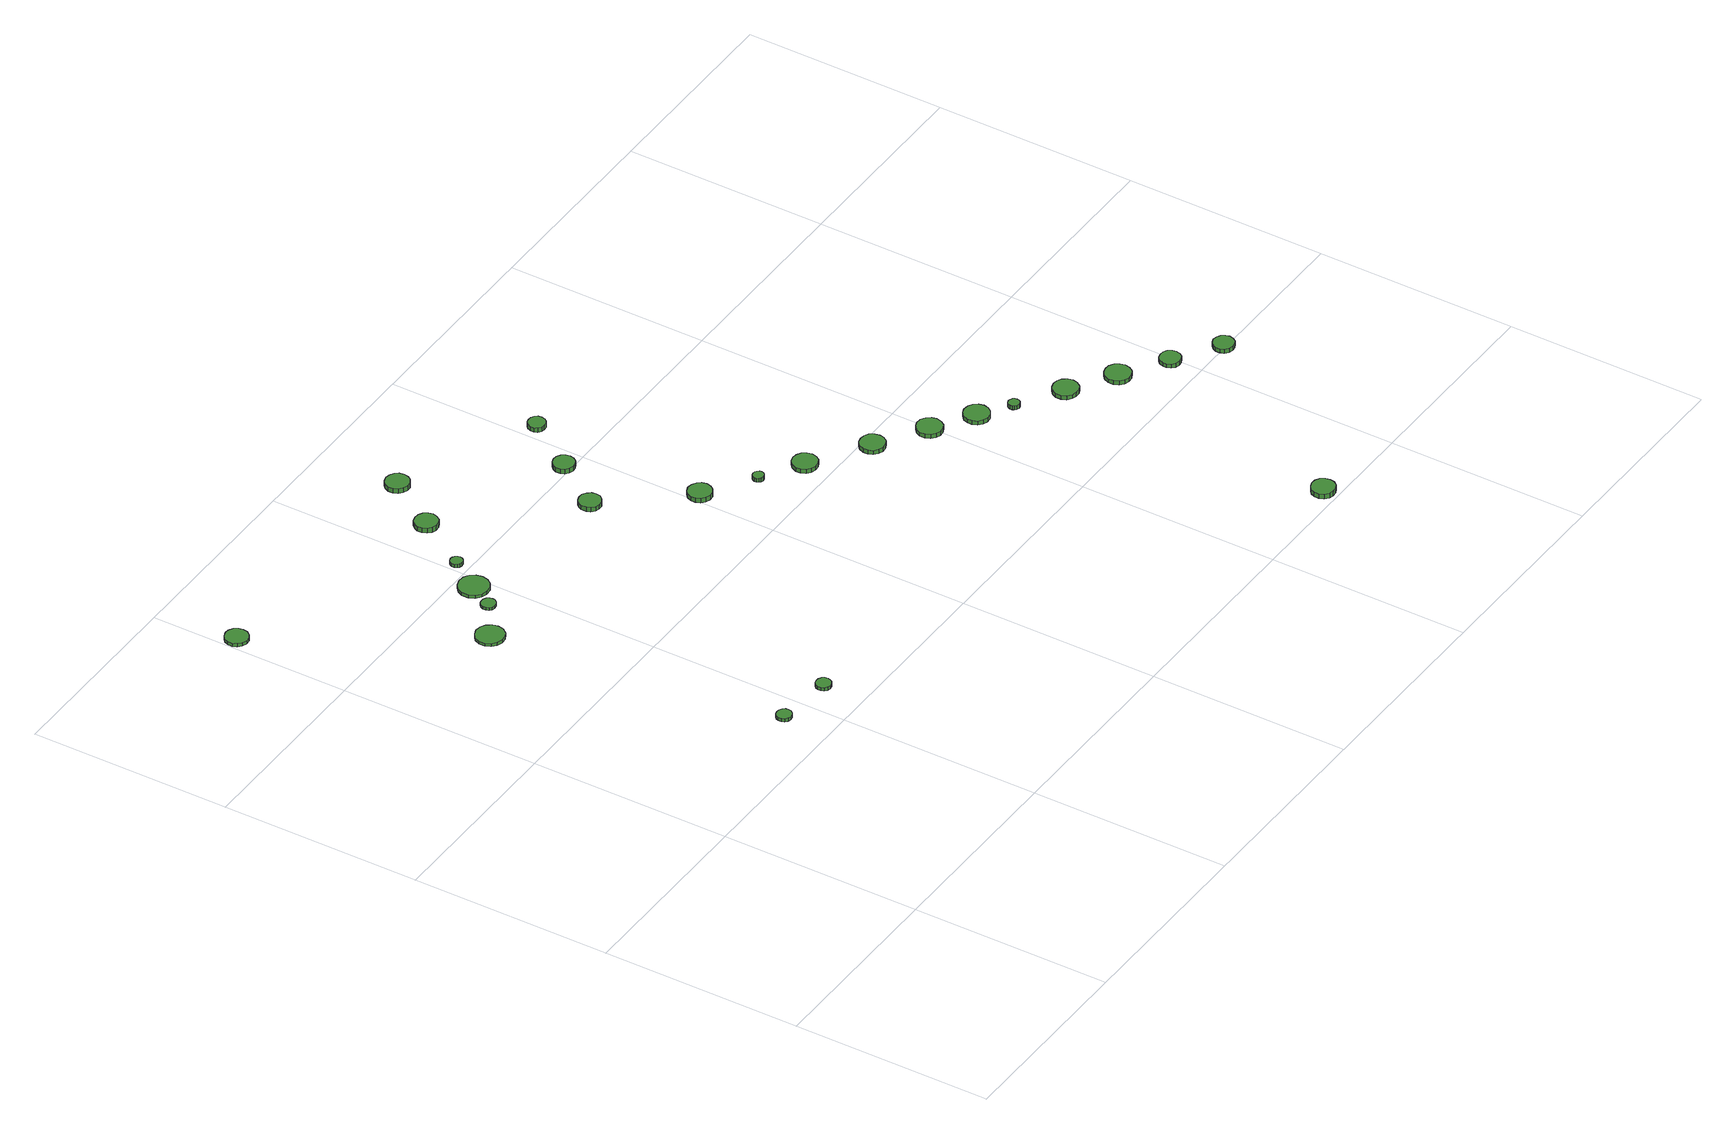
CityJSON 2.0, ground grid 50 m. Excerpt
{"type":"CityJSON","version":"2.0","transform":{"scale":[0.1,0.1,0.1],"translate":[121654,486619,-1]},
"CityObjects":{
"tree1":{"type":"SolitaryVegetationObject","attributes":{"function":"something"},"geometry":[{"type":"MultiSurface","lod":"1","boundaries":[[[0,1,2,3,4,5,6,7,8,9,10,11,12,13,14]],[[15,16,17,18,19,20,21,22,23,24,25,26,27,28,29]],[[0,29,28,1]],[[1,28,27,2]],[[2,27,26,3]],[[3,26,25,4]],[[4,25,24,5]],[[5,24,23,6]],[[6,23,22,7]],[[7,22,21,8]],[[8,21,20,9]],[[9,20,19,10]],[[10,19,18,11]],[[11,18,17,12]],[[12,17,16,13]],[[13,16,15,14]],[[14,15,29,0]]]}]},
"tree2":{"type":"SolitaryVegetationObject","attributes":{"function":"something"},"geometry":[{"type":"MultiSurface","lod":"1","boundaries":[[[30,31,32,33,34,35,36,37,38,39,40,41,42,43,44]],[[45,46,47,48,49,50,51,52,53,54,55,56,57,58,59]],[[30,59,58,31]],[[31,58,57,32]],[[32,57,56,33]],[[33,56,55,34]],[[34,55,54,35]],[[35,54,53,36]],[[36,53,52,37]],[[37,52,51,38]],[[38,51,50,39]],[[39,50,49,40]],[[40,49,48,41]],[[41,48,47,42]],[[42,47,46,43]],[[43,46,45,44]],[[44,45,59,30]]]}]},
"tree3":{"type":"SolitaryVegetationObject","attributes":{"function":"something"},"geometry":[{"type":"MultiSurface","lod":"1","boundaries":[[[60,61,62,63,64,65,66,67,68,69,70,71,72,73,74]],[[75,76,77,78,79,80,81,82,83,84,85,86,87,88,89]],[[60,89,88,61]],[[61,88,87,62]],[[62,87,86,63]],[[63,86,85,64]],[[64,85,84,65]],[[65,84,83,66]],[[66,83,82,67]],[[67,82,81,68]],[[68,81,80,69]],[[69,80,79,70]],[[70,79,78,71]],[[71,78,77,72]],[[72,77,76,73]],[[73,76,75,74]],[[74,75,89,60]]]}]},
"tree4":{"type":"SolitaryVegetationObject","attributes":{"function":"something"},"geometry":[{"type":"MultiSurface","lod":"1","boundaries":[[[90,91,92,93,94,95,96,97,98,99,100,101,102,103,104]],[[105,106,107,108,109,110,111,112,113,114,115,116,117,118,119]],[[90,119,118,91]],[[91,118,117,92]],[[92,117,116,93]],[[93,116,115,94]],[[94,115,114,95]],[[95,114,113,96]],[[96,113,112,97]],[[97,112,111,98]],[[98,111,110,99]],[[99,110,109,100]],[[100,109,108,101]],[[101,108,107,102]],[[102,107,106,103]],[[103,106,105,104]],[[104,105,119,90]]]}]},
"tree5":{"type":"SolitaryVegetationObject","attributes":{"function":"something"},"geometry":[{"type":"MultiSurface","lod":"1","boundaries":[[[120,121,122,123,124,125,126,127,128,129,130,131,132,133,134]],[[135,136,137,138,139,140,141,142,143,144,145,146,147,148,149]],[[120,149,148,121]],[[121,148,147,122]],[[122,147,146,123]],[[123,146,145,124]],[[124,145,144,125]],[[125,144,143,126]],[[126,143,142,127]],[[127,142,141,128]],[[128,141,140,129]],[[129,140,139,130]],[[130,139,138,131]],[[131,138,137,132]],[[132,137,136,133]],[[133,136,135,134]],[[134,135,149,120]]]}]},
"tree6":{"type":"SolitaryVegetationObject","attributes":{"function":"something"},"geometry":[{"type":"MultiSurface","lod":"1","boundaries":[[[150,151,152,153,154,155,156,157,158,159,160,161,162,163,164]],[[165,166,167,168,169,170,171,172,173,174,175,176,177,178,179]],[[150,179,178,151]],[[151,178,177,152]],[[152,177,176,153]],[[153,176,175,154]],[[154,175,174,155]],[[155,174,173,156]],[[156,173,172,157]],[[157,172,171,158]],[[158,171,170,159]],[[159,170,169,160]],[[160,169,168,161]],[[161,168,167,162]],[[162,167,166,163]],[[163,166,165,164]],[[164,165,179,150]]]}]},
"tree7":{"type":"SolitaryVegetationObject","attributes":{"function":"something"},"geometry":[{"type":"MultiSurface","lod":"1","boundaries":[[[180,181,182,183,184,185,186,187,188,189,190,191,192,193,194]],[[195,196,197,198,199,200,201,202,203,204,205,206,207,208,209]],[[180,209,208,181]],[[181,208,207,182]],[[182,207,206,183]],[[183,206,205,184]],[[184,205,204,185]],[[185,204,203,186]],[[186,203,202,187]],[[187,202,201,188]],[[188,201,200,189]],[[189,200,199,190]],[[190,199,198,191]],[[191,198,197,192]],[[192,197,196,193]],[[193,196,195,194]],[[194,195,209,180]]]}]},
"tree8":{"type":"SolitaryVegetationObject","attributes":{"function":"something"},"geometry":[{"type":"MultiSurface","lod":"1","boundaries":[[[210,211,212,213,214,215,216,217,218,219,220,221,222,223,224]],[[225,226,227,228,229,230,231,232,233,234,235,236,237,238,239]],[[210,239,238,211]],[[211,238,237,212]],[[212,237,236,213]],[[213,236,235,214]],[[214,235,234,215]],[[215,234,233,216]],[[216,233,232,217]],[[217,232,231,218]],[[218,231,230,219]],[[219,230,229,220]],[[220,229,228,221]],[[221,228,227,222]],[[222,227,226,223]],[[223,226,225,224]],[[224,225,239,210]]]}]},
"tree9":{"type":"SolitaryVegetationObject","attributes":{"function":"something"},"geometry":[{"type":"MultiSurface","lod":"1","boundaries":[[[240,241,242,243,244,245,246,247,248,249,250,251,252,253,254]],[[255,256,257,258,259,260,261,262,263,264,265,266,267,268,269]],[[240,269,268,241]],[[241,268,267,242]],[[242,267,266,243]],[[243,266,265,244]],[[244,265,264,245]],[[245,264,263,246]],[[246,263,262,247]],[[247,262,261,248]],[[248,261,260,249]],[[249,260,259,250]],[[250,259,258,251]],[[251,258,257,252]],[[252,257,256,253]],[[253,256,255,254]],[[254,255,269,240]]]}]},
"tree10":{"type":"SolitaryVegetationObject","attributes":{"function":"something"},"geometry":[{"type":"MultiSurface","lod":"1","boundaries":[[[270,271,272,273,274,275,276,277,278,279,280,281,282,283,284]],[[285,286,287,288,289,290,291,292,293,294,295,296,297,298,299]],[[270,299,298,271]],[[271,298,297,272]],[[272,297,296,273]],[[273,296,295,274]],[[274,295,294,275]],[[275,294,293,276]],[[276,293,292,277]],[[277,292,291,278]],[[278,291,290,279]],[[279,290,289,280]],[[280,289,288,281]],[[281,288,287,282]],[[282,287,286,283]],[[283,286,285,284]],[[284,285,299,270]]]}]},
"tree11":{"type":"SolitaryVegetationObject","attributes":{"function":"something"},"geometry":[{"type":"MultiSurface","lod":"1","boundaries":[[[300,301,302,303,304,305,306,307,308,309,310,311,312,313,314]],[[315,316,317,318,319,320,321,322,323,324,325,326,327,328,329]],[[300,329,328,301]],[[301,328,327,302]],[[302,327,326,303]],[[303,326,325,304]],[[304,325,324,305]],[[305,324,323,306]],[[306,323,322,307]],[[307,322,321,308]],[[308,321,320,309]],[[309,320,319,310]],[[310,319,318,311]],[[311,318,317,312]],[[312,317,316,313]],[[313,316,315,314]],[[314,315,329,300]]]}]},
"tree12":{"type":"SolitaryVegetationObject","attributes":{"function":"something"},"geometry":[{"type":"MultiSurface","lod":"1","boundaries":[[[330,331,332,333,334,335,336,337,338,339,340,341,342,343,344]],[[345,346,347,348,349,350,351,352,353,354,355,356,357,358,359]],[[330,359,358,331]],[[331,358,357,332]],[[332,357,356,333]],[[333,356,355,334]],[[334,355,354,335]],[[335,354,353,336]],[[336,353,352,337]],[[337,352,351,338]],[[338,351,350,339]],[[339,350,349,340]],[[340,349,348,341]],[[341,348,347,342]],[[342,347,346,343]],[[343,346,345,344]],[[344,345,359,330]]]}]},
"tree13":{"type":"SolitaryVegetationObject","attributes":{"function":"something"},"geometry":[{"type":"MultiSurface","lod":"1","boundaries":[[[360,361,362,363,364,365,366,367,368,369,370,371,372,373,374]],[[375,376,377,378,379,380,381,382,383,384,385,386,387,388,389]],[[360,389,388,361]],[[361,388,387,362]],[[362,387,386,363]],[[363,386,385,364]],[[364,385,384,365]],[[365,384,383,366]],[[366,383,382,367]],[[367,382,381,368]],[[368,381,380,369]],[[369,380,379,370]],[[370,379,378,371]],[[371,378,377,372]],[[372,377,376,373]],[[373,376,375,374]],[[374,375,389,360]]]}]},
"tree14":{"type":"SolitaryVegetationObject","attributes":{"function":"something"},"geometry":[{"type":"MultiSurface","lod":"1","boundaries":[[[390,391,392,393,394,395,396,397,398,399,400,401,402,403,404]],[[405,406,407,408,409,410,411,412,413,414,415,416,417,418,419]],[[390,419,418,391]],[[391,418,417,392]],[[392,417,416,393]],[[393,416,415,394]],[[394,415,414,395]],[[395,414,413,396]],[[396,413,412,397]],[[397,412,411,398]],[[398,411,410,399]],[[399,410,409,400]],[[400,409,408,401]],[[401,408,407,402]],[[402,407,406,403]],[[403,406,405,404]],[[404,405,419,390]]]}]},
"tree15":{"type":"SolitaryVegetationObject","attributes":{"function":"something"},"geometry":[{"type":"MultiSurface","lod":"1","boundaries":[[[420,421,422,423,424,425,426,427,428,429,430,431,432,433,434]],[[435,436,437,438,439,440,441,442,443,444,445,446,447,448,449]],[[420,449,448,421]],[[421,448,447,422]],[[422,447,446,423]],[[423,446,445,424]],[[424,445,444,425]],[[425,444,443,426]],[[426,443,442,427]],[[427,442,441,428]],[[428,441,440,429]],[[429,440,439,430]],[[430,439,438,431]],[[431,438,437,432]],[[432,437,436,433]],[[433,436,435,434]],[[434,435,449,420]]]}]},
"tree16":{"type":"SolitaryVegetationObject","attributes":{"function":"something"},"geometry":[{"type":"MultiSurface","lod":"1","boundaries":[[[450,451,452,453,454,455,456,457,458,459,460,461,462,463,464]],[[465,466,467,468,469,470,471,472,473,474,475,476,477,478,479]],[[450,479,478,451]],[[451,478,477,452]],[[452,477,476,453]],[[453,476,475,454]],[[454,475,474,455]],[[455,474,473,456]],[[456,473,472,457]],[[457,472,471,458]],[[458,471,470,459]],[[459,470,469,460]],[[460,469,468,461]],[[461,468,467,462]],[[462,467,466,463]],[[463,466,465,464]],[[464,465,479,450]]]}]},
"tree17":{"type":"SolitaryVegetationObject","attributes":{"function":"something"},"geometry":[{"type":"MultiSurface","lod":"1","boundaries":[[[480,481,482,483,484,485,486,487,488,489,490,491,492,493,494]],[[495,496,497,498,499,500,501,502,503,504,505,506,507,508,509]],[[480,509,508,481]],[[481,508,507,482]],[[482,507,506,483]],[[483,506,505,484]],[[484,505,504,485]],[[485,504,503,486]],[[486,503,502,487]],[[487,502,501,488]],[[488,501,500,489]],[[489,500,499,490]],[[490,499,498,491]],[[491,498,497,492]],[[492,497,496,493]],[[493,496,495,494]],[[494,495,509,480]]]}]},
"tree18":{"type":"SolitaryVegetationObject","attributes":{"function":"something"},"geometry":[{"type":"MultiSurface","lod":"1","boundaries":[[[510,511,512,513,514,515,516,517,518,519,520,521,522,523,524]],[[525,526,527,528,529,530,531,532,533,534,535,536,537,538,539]],[[510,539,538,511]],[[511,538,537,512]],[[512,537,536,513]],[[513,536,535,514]],[[514,535,534,515]],[[515,534,533,516]],[[516,533,532,517]],[[517,532,531,518]],[[518,531,530,519]],[[519,530,529,520]],[[520,529,528,521]],[[521,528,527,522]],[[522,527,526,523]],[[523,526,525,524]],[[524,525,539,510]]]}]},
"tree19":{"type":"SolitaryVegetationObject","attributes":{"function":"something"},"geometry":[{"type":"MultiSurface","lod":"1","boundaries":[[[540,541,542,543,544,545,546,547,548,549,550,551,552,553,554]],[[555,556,557,558,559,560,561,562,563,564,565,566,567,568,569]],[[540,569,568,541]],[[541,568,567,542]],[[542,567,566,543]],[[543,566,565,544]],[[544,565,564,545]],[[545,564,563,546]],[[546,563,562,547]],[[547,562,561,548]],[[548,561,560,549]],[[549,560,559,550]],[[550,559,558,551]],[[551,558,557,552]],[[552,557,556,553]],[[553,556,555,554]],[[554,555,569,540]]]}]},
"tree20":{"type":"SolitaryVegetationObject","attributes":{"function":"something"},"geometry":[{"type":"MultiSurface","lod":"1","boundaries":[[[570,571,572,573,574,575,576,577,578,579,580,581,582,583,584]],[[585,586,587,588,589,590,591,592,593,594,595,596,597,598,599]],[[570,599,598,571]],[[571,598,597,572]],[[572,597,596,573]],[[573,596,595,574]],[[574,595,594,575]],[[575,594,593,576]],[[576,593,592,577]],[[577,592,591,578]],[[578,591,590,579]],[[579,590,589,580]],[[580,589,588,581]],[[581,588,587,582]],[[582,587,586,583]],[[583,586,585,584]],[[584,585,599,570]]]}]},
"tree21":{"type":"SolitaryVegetationObject","attributes":{"function":"something"},"geometry":[{"type":"MultiSurface","lod":"1","boundaries":[[[600,601,602,603,604,605,606,607,608,609,610,611,612,613,614]],[[615,616,617,618,619,620,621,622,623,624,625,626,627,628,629]],[[600,629,628,601]],[[601,628,627,602]],[[602,627,626,603]],[[603,626,625,604]],[[604,625,624,605]],[[605,624,623,606]],[[606,623,622,607]],[[607,622,621,608]],[[608,621,620,609]],[[609,620,619,610]],[[610,619,618,611]],[[611,618,617,612]],[[612,617,616,613]],[[613,616,615,614]],[[614,615,629,600]]]}]},
"tree22":{"type":"SolitaryVegetationObject","attributes":{"function":"something"},"geometry":[{"type":"MultiSurface","lod":"1","boundaries":[[[630,631,632,633,634,635,636,637,638,639,640,641,642,643,644]],[[645,646,647,648,649,650,651,652,653,654,655,656,657,658,659]],[[630,659,658,631]],[[631,658,657,632]],[[632,657,656,633]],[[633,656,655,634]],[[634,655,654,635]],[[635,654,653,636]],[[636,653,652,637]],[[637,652,651,638]],[[638,651,650,639]],[[639,650,649,640]],[[640,649,648,641]],[[641,648,647,642]],[[642,647,646,643]],[[643,646,645,644]],[[644,645,659,630]]]}]},
"tree23":{"type":"SolitaryVegetationObject","attributes":{"function":"something"},"geometry":[{"type":"MultiSurface","lod":"1","boundaries":[[[660,661,662,663,664,665,666,667,668,669,670,671,672,673,674]],[[675,676,677,678,679,680,681,682,683,684,685,686,687,688,689]],[[660,689,688,661]],[[661,688,687,662]],[[662,687,686,663]],[[663,686,685,664]],[[664,685,684,665]],[[665,684,683,666]],[[666,683,682,667]],[[667,682,681,668]],[[668,681,680,669]],[[669,680,679,670]],[[670,679,678,671]],[[671,678,677,672]],[[672,677,676,673]],[[673,676,675,674]],[[674,675,689,660]]]}]},
"tree24":{"type":"SolitaryVegetationObject","attributes":{"function":"something"},"geometry":[{"type":"MultiSurface","lod":"1","boundaries":[[[690,691,692,693,694,695,696,697,698,699,700,701,702,703,704]],[[705,706,707,708,709,710,711,712,713,714,715,716,717,718,719]],[[690,719,718,691]],[[691,718,717,692]],[[692,717,716,693]],[[693,716,715,694]],[[694,715,714,695]],[[695,714,713,696]],[[696,713,712,697]],[[697,712,711,698]],[[698,711,710,699]],[[699,710,709,700]],[[700,709,708,701]],[[701,708,707,702]],[[702,707,706,703]],[[703,706,705,704]],[[704,705,719,690]]]}]}
},
"vertices":[
[59,1802,17],[57,1813,17],[50,1823,17],[40,1829,17],[28,1830,17],[17,1826,17],[9,1819,17],[4,1808,17],[4,1796,17],[9,1786,17],[17,1778,17],[28,1774,17],[40,1775,17],[50,1781,17],[57,1791,17],[57,1791,8],[50,1781,8],[40,1775,8],[28,1774,8],[17,1778,8],[9,1786,8],[4,1796,8],[4,1808,8],[9,1819,8],[17,1826,8],[28,1830,8],[40,1829,8],[50,1823,8],[57,1813,8],[59,1802,8],
[457,619,17],[456,626,17],[451,632,17],[445,636,17],[437,637,17],[430,635,17],[424,630,17],[421,623,17],[421,615,17],[424,608,17],[430,603,17],[437,601,17],[445,601,17],[451,605,17],[456,611,17],[456,611,8],[451,605,8],[445,601,8],[437,601,8],[430,603,8],[424,608,8],[421,615,8],[421,623,8],[424,630,8],[430,635,8],[437,637,8],[445,636,8],[451,632,8],[456,626,8],[457,619,8],
[371,1327,17],[368,1341,17],[359,1353,17],[347,1360,17],[332,1362,17],[319,1357,17],[308,1348,17],[302,1334,17],[302,1320,17],[308,1307,17],[319,1297,17],[332,1293,17],[347,1294,17],[359,1301,17],[368,1313,17],[368,1313,9],[359,1301,9],[347,1294,9],[332,1293,9],[319,1297,9],[308,1307,9],[302,1320,9],[302,1334,9],[308,1348,9],[319,1357,9],[332,1362,9],[347,1360,9],[359,1353,9],[368,1341,9],[371,1327,9],
[600,604,17],[598,612,17],[594,618,17],[587,622,17],[579,623,17],[572,621,17],[566,615,17],[563,608,17],[563,601,17],[566,593,17],[572,588,17],[579,586,17],[587,587,17],[594,591,17],[598,597,17],[598,597,8],[594,591,8],[587,587,8],[579,586,8],[572,588,8],[566,593,8],[563,601,8],[563,608,8],[566,615,8],[572,621,8],[579,623,8],[587,622,8],[594,618,8],[598,612,8],[600,604,8],
[451,1392,15],[450,1399,15],[445,1406,15],[439,1409,15],[431,1410,15],[424,1408,15],[419,1403,15],[415,1396,15],[415,1388,15],[419,1381,15],[424,1376,15],[431,1374,15],[439,1375,15],[445,1379,15],[450,1385,15],[450,1385,8],[445,1379,8],[439,1375,8],[431,1374,8],[424,1376,8],[419,1381,8],[415,1388,8],[415,1396,8],[419,1403,8],[424,1408,8],[431,1410,8],[439,1409,8],[445,1406,8],[450,1399,8],[451,1392,8],
[506,1453,16],[503,1468,16],[494,1481,16],[481,1489,16],[465,1490,16],[450,1485,16],[439,1475,16],[432,1461,16],[432,1445,16],[439,1431,16],[450,1421,16],[465,1416,16],[481,1417,16],[494,1425,16],[503,1438,16],[503,1438,8],[494,1425,8],[481,1417,8],[465,1416,8],[450,1421,8],[439,1431,8],[432,1445,8],[432,1461,8],[439,1475,8],[450,1485,8],[465,1490,8],[481,1489,8],[494,1481,8],[503,1468,8],[506,1453,8],
[539,1533,17],[538,1539,17],[534,1544,17],[529,1547,17],[522,1548,17],[516,1546,17],[512,1542,17],[509,1536,17],[509,1530,17],[512,1524,17],[516,1520,17],[522,1518,17],[529,1518,17],[534,1522,17],[538,1527,17],[538,1527,8],[534,1522,8],[529,1518,8],[522,1518,8],[516,1520,8],[512,1524,8],[509,1530,8],[509,1536,8],[512,1542,8],[516,1546,8],[522,1548,8],[529,1547,8],[534,1544,8],[538,1539,8],[539,1533,8],
[635,1664,21],[632,1675,21],[625,1685,21],[615,1691,21],[603,1692,21],[592,1689,21],[583,1680,21],[578,1670,21],[578,1658,21],[583,1647,21],[592,1639,21],[603,1635,21],[615,1636,21],[625,1642,21],[632,1652,21],[632,1652,8],[625,1642,8],[615,1636,8],[603,1635,8],[592,1639,8],[583,1647,8],[578,1658,8],[578,1670,8],[583,1680,8],[592,1689,8],[603,1692,8],[615,1691,8],[625,1685,8],[632,1675,8],[635,1664,8],
[715,1790,28],[713,1802,28],[706,1811,28],[695,1817,28],[683,1819,28],[672,1815,28],[663,1807,28],[658,1796,28],[658,1784,28],[663,1773,28],[672,1765,28],[683,1761,28],[695,1762,28],[706,1768,28],[713,1778,28],[713,1778,15],[706,1768,15],[695,1762,15],[683,1761,15],[672,1765,15],[663,1773,15],[658,1784,15],[658,1796,15],[663,1807,15],[672,1815,15],[683,1819,15],[695,1817,15],[706,1811,15],[713,1802,15],[715,1790,15],
[892,1396,19],[890,1407,19],[883,1416,19],[873,1422,19],[862,1423,19],[851,1419,19],[843,1412,19],[839,1402,19],[839,1390,19],[843,1380,19],[851,1372,19],[862,1369,19],[873,1370,19],[883,1376,19],[890,1385,19],[890,1385,7],[883,1376,7],[873,1370,7],[862,1369,7],[851,1372,7],[843,1380,7],[839,1390,7],[839,1402,7],[843,1412,7],[851,1419,7],[862,1423,7],[873,1422,7],[883,1416,7],[890,1407,7],[892,1396,7],
[1054,1207,19],[1051,1219,19],[1044,1228,19],[1033,1234,19],[1021,1236,19],[1010,1232,19],[1001,1224,19],[996,1213,19],[996,1201,19],[1001,1190,19],[1010,1182,19],[1021,1178,19],[1033,1179,19],[1044,1185,19],[1051,1195,19],[1051,1195,7],[1044,1185,7],[1033,1179,7],[1021,1178,7],[1010,1182,7],[1001,1190,7],[996,1201,7],[996,1213,7],[1001,1224,7],[1010,1232,7],[1021,1236,7],[1033,1234,7],[1044,1228,7],[1051,1219,7],[1054,1207,7],
[977,1518,20],[974,1528,20],[968,1537,20],[958,1543,20],[948,1544,20],[937,1540,20],[929,1533,20],[925,1523,20],[925,1512,20],[929,1502,20],[937,1495,20],[948,1492,20],[958,1493,20],[968,1498,20],[974,1507,20],[974,1507,7],[968,1498,7],[958,1493,7],[948,1492,7],[937,1495,7],[929,1502,7],[925,1512,7],[925,1523,7],[929,1533,7],[937,1540,7],[948,1544,7],[958,1543,7],[968,1537,7],[974,1528,7],[977,1518,7],
[1156,1127,19],[1155,1132,19],[1151,1137,19],[1147,1140,19],[1141,1140,19],[1136,1139,19],[1132,1135,19],[1129,1130,19],[1129,1124,19],[1132,1119,19],[1136,1115,19],[1141,1114,19],[1147,1114,19],[1151,1117,19],[1155,1122,19],[1155,1122,8],[1151,1117,8],[1147,1114,8],[1141,1114,8],[1136,1115,8],[1132,1119,8],[1129,1124,8],[1129,1130,8],[1132,1135,8],[1136,1139,8],[1141,1140,8],[1147,1140,8],[1151,1137,8],[1155,1132,8],[1156,1127,8],
[1060,1644,23],[1058,1653,23],[1053,1660,23],[1045,1664,23],[1036,1665,23],[1028,1663,23],[1021,1657,23],[1017,1648,23],[1017,1639,23],[1021,1631,23],[1028,1625,23],[1036,1623,23],[1045,1624,23],[1053,1628,23],[1058,1635,23],[1058,1635,11],[1053,1628,11],[1045,1624,11],[1036,1623,11],[1028,1625,11],[1021,1631,11],[1017,1639,11],[1017,1648,11],[1021,1657,11],[1028,1663,11],[1036,1665,11],[1045,1664,11],[1053,1660,11],[1058,1653,11],[1060,1644,11],
[1270,1065,19],[1267,1078,19],[1260,1088,19],[1249,1094,19],[1236,1096,19],[1224,1092,19],[1215,1083,19],[1209,1071,19],[1209,1059,19],[1215,1047,19],[1224,1039,19],[1236,1035,19],[1249,1036,19],[1260,1042,19],[1267,1053,19],[1267,1053,8],[1260,1042,8],[1249,1036,8],[1236,1035,8],[1224,1039,8],[1215,1047,8],[1209,1059,8],[1209,1071,8],[1215,1083,8],[1224,1092,8],[1236,1096,8],[1249,1094,8],[1260,1088,8],[1267,1078,8],[1270,1065,8],
[1408,974,19],[1405,986,19],[1398,997,19],[1387,1003,19],[1374,1004,19],[1362,1001,19],[1352,992,19],[1347,980,19],[1347,968,19],[1352,956,19],[1362,948,19],[1374,944,19],[1387,945,19],[1398,951,19],[1405,962,19],[1405,962,8],[1398,951,8],[1387,945,8],[1374,944,8],[1362,948,8],[1352,956,8],[1347,968,8],[1347,980,8],[1352,992,8],[1362,1001,8],[1374,1004,8],[1387,1003,8],[1398,997,8],[1405,986,8],[1408,974,8],
[1526,898,19],[1523,910,19],[1515,921,19],[1504,928,19],[1491,929,19],[1479,925,19],[1469,916,19],[1464,904,19],[1464,891,19],[1469,879,19],[1479,870,19],[1491,866,19],[1504,868,19],[1515,874,19],[1523,885,19],[1523,885,8],[1515,874,8],[1504,868,8],[1491,866,8],[1479,870,8],[1469,879,8],[1464,891,8],[1464,904,8],[1469,916,8],[1479,925,8],[1491,929,8],[1504,928,8],[1515,921,8],[1523,910,8],[1526,898,8],
[1793,32,28],[1791,44,28],[1784,54,28],[1773,60,28],[1761,61,28],[1750,57,28],[1741,49,28],[1736,38,28],[1736,26,28],[1741,15,28],[1750,7,28],[1761,4,28],[1773,5,28],[1784,11,28],[1791,21,28],[1791,21,15],[1784,11,15],[1773,5,15],[1761,4,15],[1750,7,15],[1741,15,15],[1736,26,15],[1736,38,15],[1741,49,15],[1750,57,15],[1761,61,15],[1773,60,15],[1784,54,15],[1791,44,15],[1793,32,15],
[1623,835,19],[1620,847,19],[1612,858,19],[1601,864,19],[1588,866,19],[1576,862,19],[1566,853,19],[1561,841,19],[1561,828,19],[1566,816,19],[1576,808,19],[1588,804,19],[1601,805,19],[1612,812,19],[1620,822,19],[1620,822,8],[1612,812,8],[1601,805,8],[1588,804,8],[1576,808,8],[1566,816,8],[1561,828,8],[1561,841,8],[1566,853,8],[1576,862,8],[1588,866,8],[1601,864,8],[1612,858,8],[1620,847,8],[1623,835,8],
[1681,784,19],[1680,790,19],[1677,794,19],[1672,797,19],[1666,798,19],[1660,796,19],[1656,792,19],[1654,787,19],[1654,781,19],[1656,776,19],[1660,772,19],[1666,770,19],[1672,771,19],[1677,774,19],[1680,778,19],[1680,778,8],[1677,774,8],[1672,771,8],[1666,770,8],[1660,772,8],[1656,776,8],[1654,781,8],[1654,787,8],[1656,792,8],[1660,796,8],[1666,798,8],[1672,797,8],[1677,794,8],[1680,790,8],[1681,784,8],
[1806,715,19],[1803,728,19],[1795,739,19],[1784,745,19],[1771,746,19],[1759,742,19],[1749,734,19],[1744,722,19],[1744,709,19],[1749,697,19],[1759,689,19],[1771,685,19],[1784,686,19],[1795,692,19],[1803,703,19],[1803,703,8],[1795,692,8],[1784,686,8],[1771,685,8],[1759,689,8],[1749,697,8],[1744,709,8],[1744,722,8],[1749,734,8],[1759,742,8],[1771,746,8],[1784,745,8],[1795,739,8],[1803,728,8],[1806,715,8],
[1914,646,19],[1911,659,19],[1904,669,19],[1892,676,19],[1879,677,19],[1866,673,19],[1857,664,19],[1851,652,19],[1851,639,19],[1857,627,19],[1866,618,19],[1879,614,19],[1892,616,19],[1904,622,19],[1911,633,19],[1911,633,8],[1904,622,8],[1892,616,8],[1879,614,8],[1866,618,8],[1857,627,8],[1851,639,8],[1851,652,8],[1857,664,8],[1866,673,8],[1879,677,8],[1892,676,8],[1904,669,8],[1911,659,8],[1914,646,8],
[2016,576,19],[2014,586,19],[2008,595,19],[1999,600,19],[1988,601,19],[1978,598,19],[1970,591,19],[1966,581,19],[1966,571,19],[1970,561,19],[1978,554,19],[1988,551,19],[1999,552,19],[2008,557,19],[2014,566,19],[2014,566,8],[2008,557,8],[1999,552,8],[1988,551,8],[1978,554,8],[1970,561,8],[1966,571,8],[1966,581,8],[1970,591,8],[1978,598,8],[1988,601,8],[1999,600,8],[2008,595,8],[2014,586,8],[2016,576,8],
[2126,504,19],[2123,515,19],[2117,523,19],[2108,528,19],[2097,530,19],[2087,526,19],[2079,519,19],[2075,509,19],[2075,499,19],[2079,489,19],[2087,482,19],[2097,479,19],[2108,480,19],[2117,485,19],[2123,494,19],[2123,494,8],[2117,485,8],[2108,480,8],[2097,479,8],[2087,482,8],[2079,489,8],[2075,499,8],[2075,509,8],[2079,519,8],[2087,526,8],[2097,530,8],[2108,528,8],[2117,523,8],[2123,515,8],[2126,504,8]
]}
